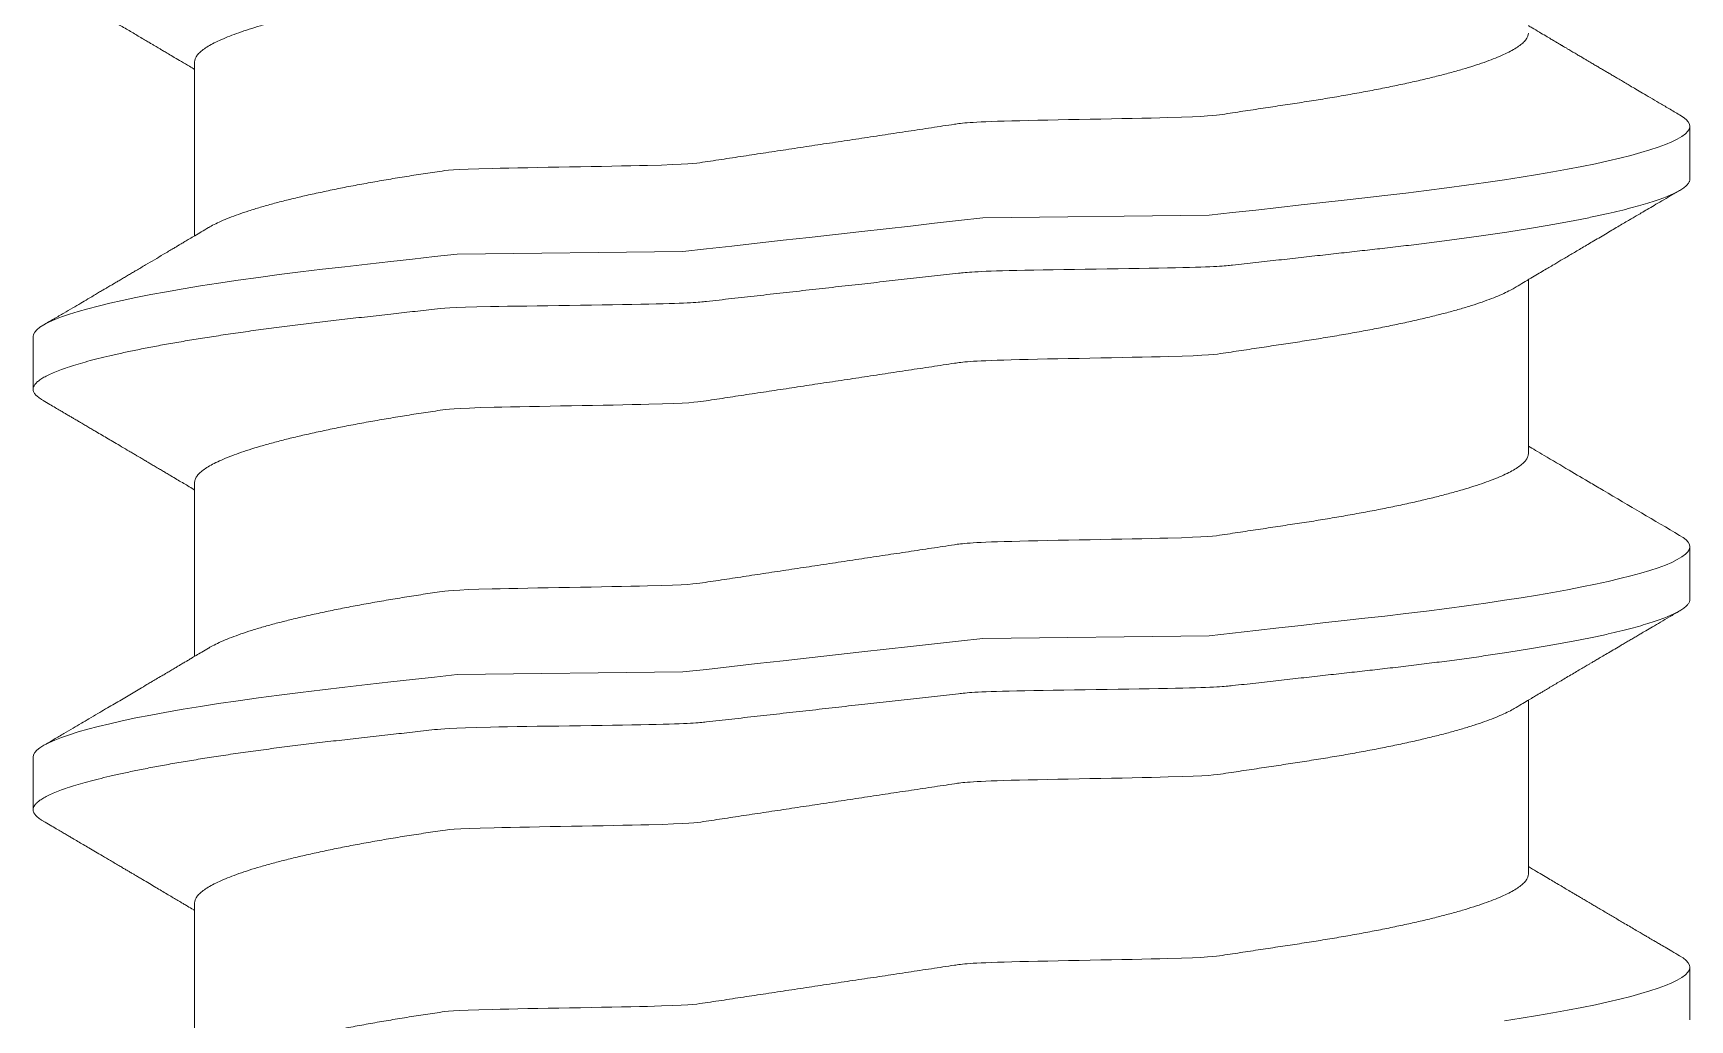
# Model space of a CAD drawing. Header units: inches. Extents: x -333 to 1223, y -450 to 45.
# Drawn here: x -143.0445 to -142.5521, y -315.04 to -314.7467 of the extents above; entities that cross this region are included whole.
import ezdxf
from ezdxf.enums import TextEntityAlignment as Align

# ---------------------------------------------------------------- set-up
doc = ezdxf.new("R2010")
doc.units = ezdxf.units.IN
doc.header["$MEASUREMENT"] = 0
doc.layers.add('NOTES', color=7, linetype='Continuous')
doc.layers.add('PL', color=252, linetype='Continuous')
doc.styles.add('Schedule', font='GOTHIC.TTF', dxfattribs={"width": 0.9})

# ---------------------------------------------------------------- blocks, each defined once
blk = doc.blocks.new('16-18-BLOCK-1')
at = {"lineweight": 0}
for p, q in [((15.39843, -3.59784), (15.39843, -3.64956)), ((15.84285, -3.63263), (15.84285, -3.617)), ((15.79485, -3.71429), (15.79485, -3.66258)), ((15.35043, -3.6795), (15.35043, -3.69513)), ((15.39843, -3.72284), (15.39843, -3.77456)), ((15.84285, -3.75763), (15.84285, -3.742)), ((15.79485, -3.83929), (15.79485, -3.78758)), ((15.35043, -3.8045), (15.35043, -3.82013)), ((15.39843, -3.84784), (15.39843, -3.89955)), ((15.84285, -3.88263), (15.84285, -3.867))]:
    blk.add_line(p, q, dxfattribs=at)
at = {"lineweight": 0, "flags": 128}
for points in [[(15.8398, -3.61359), (15.84082, -3.61423), (15.84172, -3.61495), (15.84235, -3.61566), (15.84273, -3.61634), (15.84285, -3.617), (15.84271, -3.61772), (15.84227, -3.61846), (15.84153, -3.61923), (15.84048, -3.62001), (15.83912, -3.62081), (15.83745, -3.62162), (15.83558, -3.62241), (15.83342, -3.6232), (15.83099, -3.62401), (15.82828, -3.62482), (15.8253, -3.62564), (15.82205, -3.62646), (15.81853, -3.62729), (15.81477, -3.62811), (15.81075, -3.62893), (15.80651, -3.62975), (15.80212, -3.63055), (15.79752, -3.63135), (15.79274, -3.63213), (15.78777, -3.6329), (15.78222, -3.63373), (15.7765, -3.63453), (15.77062, -3.63532), (15.76461, -3.63609), (15.75847, -3.63684), (15.75223, -3.63757), (15.74625, -3.63824), (15.7401, -3.63893), (15.73377, -3.63964), (15.72728, -3.64037), (15.72064, -3.64111), (15.71386, -3.64187), (15.70696, -3.64264), (15.69994, -3.64343), (15.63268, -3.64423), (15.62548, -3.64503), (15.61834, -3.64583), (15.61116, -3.64664), (15.60394, -3.64744), (15.5967, -3.64825), (15.58889, -3.64913), (15.5811, -3.65), (15.57335, -3.65087), (15.56566, -3.65173), (15.55806, -3.65258), (15.55055, -3.65342), (15.54358, -3.6542), (15.47646, -3.65497), (15.46974, -3.65573), (15.46316, -3.65646), (15.45674, -3.65718), (15.44978, -3.65796), (15.44303, -3.65872), (15.43644, -3.65947), (15.42995, -3.66026), (15.4236, -3.66106), (15.41739, -3.66189), (15.41136, -3.66274), (15.40551, -3.6636), (15.40016, -3.66444), (15.39502, -3.66529), (15.3901, -3.66615), (15.38542, -3.66701), (15.381, -3.66788), (15.37685, -3.66876), (15.37319, -3.66958), (15.36979, -3.67041), (15.36665, -3.67123), (15.36379, -3.67204), (15.3612, -3.67285), (15.35889, -3.67365), (15.35686, -3.67444), (15.35511, -3.67522), (15.35365, -3.67598), (15.35246, -3.67673), (15.35157, -3.67745), (15.35093, -3.67816), (15.35056, -3.67884), (15.35043, -3.6795), (15.35043, -3.6795)], [(15.8398, -3.73859), (15.84082, -3.73923), (15.84172, -3.73995), (15.84235, -3.74066), (15.84273, -3.74134), (15.84285, -3.742), (15.84271, -3.74272), (15.84227, -3.74346), (15.84153, -3.74423), (15.84048, -3.74501), (15.83912, -3.74581), (15.83745, -3.74662), (15.83558, -3.74741), (15.83342, -3.7482), (15.83099, -3.74901), (15.82828, -3.74982), (15.8253, -3.75064), (15.82205, -3.75146), (15.81853, -3.75229), (15.81477, -3.75311), (15.81075, -3.75393), (15.80651, -3.75475), (15.80212, -3.75555), (15.79752, -3.75635), (15.79274, -3.75713), (15.78777, -3.7579), (15.78222, -3.75873), (15.7765, -3.75953), (15.77062, -3.76032), (15.76461, -3.76109), (15.75847, -3.76184), (15.75223, -3.76257), (15.74625, -3.76324), (15.7401, -3.76393), (15.73377, -3.76464), (15.72728, -3.76537), (15.72064, -3.76611), (15.71386, -3.76687), (15.70696, -3.76764), (15.69994, -3.76843), (15.63268, -3.76923), (15.62548, -3.77003), (15.61834, -3.77083), (15.61116, -3.77164), (15.60394, -3.77244), (15.5967, -3.77325), (15.58889, -3.77413), (15.5811, -3.775), (15.57335, -3.77587), (15.56566, -3.77673), (15.55806, -3.77758), (15.55055, -3.77842), (15.54358, -3.7792), (15.47646, -3.77997), (15.46974, -3.78073), (15.46316, -3.78146), (15.45674, -3.78218), (15.44978, -3.78296), (15.44303, -3.78372), (15.43644, -3.78447), (15.42995, -3.78526), (15.4236, -3.78606), (15.41739, -3.78689), (15.41136, -3.78774), (15.40551, -3.7886), (15.40016, -3.78944), (15.39502, -3.79029), (15.3901, -3.79115), (15.38542, -3.79201), (15.381, -3.79288), (15.37685, -3.79376), (15.37319, -3.79458), (15.36979, -3.79541), (15.36665, -3.79623), (15.36379, -3.79704), (15.3612, -3.79785), (15.35889, -3.79865), (15.35686, -3.79944), (15.35511, -3.80022), (15.35365, -3.80098), (15.35246, -3.80173), (15.35157, -3.80245), (15.35093, -3.80316), (15.35056, -3.80384), (15.35043, -3.8045), (15.35043, -3.8045)], [(15.8398, -3.86359), (15.84082, -3.86423), (15.84172, -3.86495), (15.84235, -3.86566), (15.84273, -3.86634), (15.84285, -3.867), (15.84271, -3.86772), (15.84227, -3.86846), (15.84153, -3.86923), (15.84048, -3.87001), (15.83912, -3.87081), (15.83745, -3.87162), (15.83558, -3.87241), (15.83342, -3.8732), (15.83099, -3.87401), (15.82828, -3.87482), (15.8253, -3.87564), (15.82205, -3.87646), (15.81853, -3.87729), (15.81477, -3.87811), (15.81075, -3.87893), (15.80651, -3.87975), (15.80212, -3.88055), (15.79752, -3.88135), (15.79274, -3.88213), (15.78777, -3.8829)]]:
    blk.add_lwpolyline(points, dxfattribs=at)
at = {"lineweight": 0}
for points, knots in [([(15.79067, -3.54006), (15.79016, -3.54035), (15.78907, -3.54097), (15.78702, -3.54194), (15.78461, -3.54295), (15.78186, -3.54398), (15.77877, -3.54503), (15.77534, -3.54608), (15.77162, -3.54713), (15.7676, -3.54817), (15.76332, -3.54921), (15.75879, -3.55024), (15.75404, -3.55124), (15.74908, -3.55223), (15.74394, -3.55319), (15.73865, -3.55412), (15.73321, -3.55503), (15.72769, -3.5559), (15.72205, -3.55675), (15.71628, -3.55762), (15.71032, -3.55852), (15.70414, -3.55945), (15.69775, -3.56042), (15.63102, -3.56141), (15.62431, -3.56242), (15.6175, -3.56345), (15.61061, -3.56449), (15.60367, -3.56554), (15.59671, -3.56659), (15.58975, -3.56764), (15.58282, -3.56869), (15.57595, -3.56973), (15.56915, -3.57075), (15.5625, -3.57176), (15.55601, -3.57274), (15.5497, -3.57369), (15.54355, -3.57462), (15.47727, -3.57552), (15.47141, -3.57641), (15.46569, -3.57727), (15.46012, -3.57815), (15.45467, -3.57905), (15.44936, -3.57999), (15.44421, -3.58095), (15.43925, -3.58194), (15.4345, -3.58295), (15.42998, -3.58397), (15.42571, -3.585), (15.4217, -3.58605), (15.418, -3.58709), (15.41462, -3.58813), (15.41156, -3.58916), (15.40881, -3.59018), (15.40636, -3.5912), (15.40422, -3.59221), (15.40241, -3.59321), (15.40094, -3.59419), (15.39981, -3.59515), (15.39901, -3.59608), (15.39852, -3.59698), (15.39846, -3.59755), (15.39843, -3.59784)], [0, 0, 0, 0, 0.015229, 0.032152, 0.049155, 0.066218, 0.083667, 0.101133, 0.118592, 0.13602, 0.153395, 0.170695, 0.187897, 0.204943, 0.22185, 0.238601, 0.255176, 0.271559, 0.287543, 0.3037, 0.320038, 0.336539, 0.353527, 0.370648, 0.387882, 0.405207, 0.422601, 0.440041, 0.457504, 0.474929, 0.492331, 0.509687, 0.526975, 0.544172, 0.560954, 0.577608, 0.594117, 0.610463, 0.626958, 0.64327, 0.659688, 0.676298, 0.693084, 0.710028, 0.727111, 0.744275, 0.761537, 0.778874, 0.796264, 0.813684, 0.830801, 0.847903, 0.864968, 0.881975, 0.899247, 0.916415, 0.933458, 0.950356, 0.967091, 0.983644, 1, 1, 1, 1]), ([(15.35346, -3.57354), (15.35439, -3.57408), (15.35614, -3.57511), (15.35862, -3.57657), (15.3608, -3.57785), (15.36268, -3.57895), (15.36426, -3.57988), (15.36556, -3.58065), (15.36663, -3.58128), (15.36759, -3.58185), (15.36849, -3.58238), (15.36945, -3.58294), (15.37054, -3.58358), (15.37183, -3.58434), (15.37332, -3.58522), (15.37491, -3.58616), (15.37653, -3.58711), (15.37814, -3.58806), (15.37973, -3.589), (15.3813, -3.58993), (15.3828, -3.59082), (15.38415, -3.59161), (15.38527, -3.59228), (15.38605, -3.59274), (15.38659, -3.59305), (15.38703, -3.59332), (15.38763, -3.59367), (15.38843, -3.59415), (15.38946, -3.59475), (15.3908, -3.59555), (15.3925, -3.59656), (15.39459, -3.5978), (15.3966, -3.59899), (15.39792, -3.59977), (15.39843, -3.60008)], [0, 0, 0, 0, 0.061668, 0.11669, 0.165074, 0.206828, 0.241956, 0.270464, 0.293445, 0.313857, 0.334243, 0.353688, 0.377694, 0.406522, 0.440167, 0.476579, 0.512658, 0.548374, 0.583726, 0.618715, 0.653292, 0.684054, 0.708909, 0.727863, 0.736194, 0.744636, 0.757758, 0.775714, 0.798501, 0.826116, 0.865619, 0.912057, 0.965419, 1, 1, 1, 1]), ([(15.40261, -3.64708), (15.40313, -3.64678), (15.40421, -3.64616), (15.40626, -3.64519), (15.40867, -3.64418), (15.41143, -3.64315), (15.41452, -3.64211), (15.41794, -3.64106), (15.42167, -3.64), (15.42568, -3.63896), (15.42996, -3.63792), (15.43449, -3.6369), (15.43925, -3.63589), (15.4442, -3.63491), (15.44934, -3.63394), (15.45464, -3.63301), (15.46007, -3.6321), (15.4656, -3.63123), (15.47123, -3.63039), (15.477, -3.62951), (15.54323, -3.62861), (15.54942, -3.62768), (15.55581, -3.62672), (15.56239, -3.62572), (15.5691, -3.62471), (15.57591, -3.62368), (15.58279, -3.62264), (15.58974, -3.62159), (15.5967, -3.62054), (15.60366, -3.61949), (15.61058, -3.61845), (15.61746, -3.61741), (15.62425, -3.61638), (15.63091, -3.61538), (15.69755, -3.6144), (15.70386, -3.61345), (15.71001, -3.61252), (15.71602, -3.61161), (15.72187, -3.61072), (15.72759, -3.60987), (15.73316, -3.60899), (15.73861, -3.60808), (15.74392, -3.60714), (15.74907, -3.60618), (15.75403, -3.60519), (15.75878, -3.60419), (15.7633, -3.60317), (15.76758, -3.60213), (15.77158, -3.60109), (15.77528, -3.60004), (15.77866, -3.59901), (15.78173, -3.59798), (15.78448, -3.59696), (15.78693, -3.59594), (15.78906, -3.59492), (15.79087, -3.59392), (15.79234, -3.59294), (15.79348, -3.59199), (15.79427, -3.59106), (15.79476, -3.59016), (15.79482, -3.58958), (15.79485, -3.58929)], [0, 0, 0, 0, 0.01522, 0.032143, 0.049147, 0.066209, 0.083659, 0.101125, 0.118584, 0.136012, 0.153388, 0.170687, 0.187889, 0.204936, 0.221843, 0.238594, 0.255169, 0.271553, 0.287537, 0.303694, 0.320032, 0.336533, 0.353521, 0.370643, 0.387877, 0.405202, 0.422595, 0.440036, 0.457499, 0.474924, 0.492327, 0.509683, 0.526971, 0.544168, 0.56095, 0.577604, 0.594113, 0.61046, 0.626955, 0.643267, 0.659685, 0.676295, 0.693081, 0.710025, 0.727109, 0.744273, 0.761535, 0.778872, 0.796262, 0.813683, 0.830799, 0.847901, 0.864967, 0.881974, 0.899246, 0.916414, 0.933458, 0.950356, 0.967091, 0.983644, 1, 1, 1, 1]), ([(15.83982, -3.61359), (15.83874, -3.61296), (15.83668, -3.61175), (15.83376, -3.61003), (15.83115, -3.6085), (15.82887, -3.60715), (15.8269, -3.606), (15.82525, -3.60503), (15.82402, -3.6043), (15.82315, -3.60379), (15.82249, -3.6034), (15.82178, -3.60298), (15.82092, -3.60248), (15.81994, -3.6019), (15.81889, -3.60128), (15.81787, -3.60068), (15.81682, -3.60006), (15.81575, -3.59943), (15.81462, -3.59876), (15.81344, -3.59807), (15.8123, -3.59739), (15.81119, -3.59673), (15.81014, -3.59611), (15.80899, -3.59544), (15.80781, -3.59474), (15.80676, -3.59411), (15.80592, -3.59362), (15.80535, -3.59328), (15.80492, -3.59303), (15.80453, -3.5928), (15.80406, -3.59252), (15.8034, -3.59213), (15.80255, -3.59163), (15.8014, -3.59094), (15.7999, -3.59005), (15.79802, -3.58894), (15.7963, -3.58792), (15.79521, -3.58727), (15.79485, -3.58706)], [0, 0, 0, 0, 0.072043, 0.137006, 0.194896, 0.245722, 0.28949, 0.326157, 0.355538, 0.371501, 0.384371, 0.399462, 0.418549, 0.441567, 0.465313, 0.487988, 0.509594, 0.535547, 0.55977, 0.584574, 0.614377, 0.635723, 0.659084, 0.684459, 0.711846, 0.738153, 0.75478, 0.767553, 0.776473, 0.783152, 0.793535, 0.808176, 0.827073, 0.850224, 0.885356, 0.927196, 0.975735, 1, 1, 1, 1]), ([(15.84285, -3.63263), (15.84282, -3.63287), (15.84277, -3.63335), (15.84231, -3.63409), (15.84158, -3.63485), (15.84053, -3.63563), (15.83917, -3.63643), (15.83752, -3.63723), (15.83562, -3.63803), (15.83347, -3.63883), (15.83103, -3.63963), (15.82833, -3.64044), (15.82534, -3.64126), (15.82209, -3.64209), (15.81858, -3.64291), (15.81481, -3.64374), (15.8108, -3.64456), (15.80657, -3.64537), (15.80216, -3.64618), (15.79756, -3.64697), (15.79278, -3.64776), (15.78768, -3.64855), (15.78227, -3.64935), (15.77655, -3.65016), (15.77067, -3.65095), (15.76465, -3.65172), (15.75852, -3.65247), (15.75239, -3.65318), (15.74625, -3.65387), (15.7401, -3.65456), (15.73377, -3.65526), (15.72728, -3.65599), (15.72064, -3.65673), (15.71386, -3.65749), (15.70696, -3.65827), (15.69994, -3.65905), (15.63268, -3.65985), (15.62552, -3.66065), (15.61834, -3.66146), (15.61116, -3.66226), (15.60394, -3.66307), (15.59651, -3.6639), (15.58889, -3.66475), (15.5811, -3.66563), (15.57335, -3.66649), (15.56566, -3.66736), (15.55806, -3.66821), (15.55069, -3.66903), (15.54358, -3.66983), (15.47646, -3.6706), (15.46974, -3.67135), (15.46316, -3.67209), (15.4565, -3.67283), (15.44978, -3.67359), (15.443, -3.67434), (15.43639, -3.6751), (15.4299, -3.67588), (15.42354, -3.67669), (15.41734, -3.67752), (15.4113, -3.67836), (15.40556, -3.67921), (15.40011, -3.68007), (15.39497, -3.68091), (15.39005, -3.68177), (15.38537, -3.68264), (15.38095, -3.68351), (15.37688, -3.68437), (15.37315, -3.68521), (15.36975, -3.68603), (15.36661, -3.68685), (15.36375, -3.68767), (15.36116, -3.68848), (15.35885, -3.68928), (15.35682, -3.69007), (15.35507, -3.69085), (15.35361, -3.69161), (15.35243, -3.69235), (15.35153, -3.69308), (15.35089, -3.69378), (15.35052, -3.69447), (15.35039, -3.69515), (15.35053, -3.69585), (15.35097, -3.69659), (15.35172, -3.69735), (15.35256, -3.698), (15.35326, -3.69841), (15.3535, -3.69854)], [0, 0, 0, 0, 0.011849, 0.023817, 0.035896, 0.048078, 0.060352, 0.072711, 0.084432, 0.09621, 0.108036, 0.119902, 0.131798, 0.143714, 0.155642, 0.167571, 0.179493, 0.191396, 0.203061, 0.214691, 0.226278, 0.237812, 0.2502, 0.262508, 0.274726, 0.286844, 0.298855, 0.31075, 0.321893, 0.333126, 0.344462, 0.355892, 0.367411, 0.37901, 0.390681, 0.402416, 0.414206, 0.426043, 0.437704, 0.449393, 0.461099, 0.472815, 0.485466, 0.498106, 0.510723, 0.523306, 0.535844, 0.548326, 0.560034, 0.571675, 0.58324, 0.594721, 0.606111, 0.618707, 0.631171, 0.643652, 0.656263, 0.668995, 0.681838, 0.694782, 0.707816, 0.720274, 0.732792, 0.745359, 0.757965, 0.770597, 0.783246, 0.795175, 0.807099, 0.819008, 0.830892, 0.842742, 0.854548, 0.866302, 0.877995, 0.889619, 0.901165, 0.912421, 0.923588, 0.934659, 0.945628, 0.957477, 0.969445, 0.981524, 0.993706, 1, 1, 1, 1]), ([(15.79068, -3.66506), (15.79141, -3.66463), (15.79286, -3.66376), (15.795, -3.66249), (15.79703, -3.66128), (15.7989, -3.66018), (15.80054, -3.6592), (15.80199, -3.65834), (15.8033, -3.65756), (15.80463, -3.65678), (15.80601, -3.65596), (15.80746, -3.65511), (15.80892, -3.65424), (15.81048, -3.65332), (15.81213, -3.65234), (15.81391, -3.65129), (15.81579, -3.65018), (15.81772, -3.64904), (15.81961, -3.64793), (15.82138, -3.64688), (15.82303, -3.64591), (15.82444, -3.64508), (15.82571, -3.64433), (15.82699, -3.64358), (15.8285, -3.64269), (15.83028, -3.64165), (15.8323, -3.64046), (15.83458, -3.63912), (15.83712, -3.63763), (15.83889, -3.63659), (15.83982, -3.63604)], [0, 0, 0, 0, 0.044349, 0.088533, 0.130929, 0.168914, 0.202447, 0.231522, 0.257553, 0.282586, 0.31266, 0.34156, 0.371064, 0.401966, 0.436736, 0.471951, 0.510605, 0.551362, 0.58994, 0.626015, 0.659582, 0.690641, 0.711685, 0.737381, 0.768235, 0.804249, 0.845429, 0.891777, 0.943299, 1, 1, 1, 1]), ([(15.4026, -3.64708), (15.40188, -3.64751), (15.40052, -3.64832), (15.39861, -3.64945), (15.39698, -3.65042), (15.39563, -3.65122), (15.39455, -3.65186), (15.39374, -3.65234), (15.39294, -3.65282), (15.39196, -3.6534), (15.39065, -3.65418), (15.38879, -3.65527), (15.38651, -3.65663), (15.38381, -3.65822), (15.38163, -3.65951), (15.37995, -3.6605), (15.37879, -3.66119), (15.37761, -3.66189), (15.37647, -3.66255), (15.37554, -3.66311), (15.37484, -3.66352), (15.37438, -3.66379), (15.37403, -3.664), (15.37367, -3.66421), (15.37321, -3.66448), (15.37257, -3.66486), (15.37175, -3.66534), (15.37074, -3.66593), (15.36955, -3.66663), (15.36818, -3.66744), (15.3665, -3.66843), (15.36449, -3.66962), (15.36211, -3.67101), (15.35946, -3.67257), (15.35655, -3.67428), (15.35452, -3.67547), (15.35346, -3.67609)], [0, 0, 0, 0, 0.044391, 0.083191, 0.116392, 0.143986, 0.165968, 0.182332, 0.193475, 0.215157, 0.242298, 0.27347, 0.328451, 0.382002, 0.438323, 0.461171, 0.484762, 0.509097, 0.533522, 0.553809, 0.566312, 0.575789, 0.58224, 0.587852, 0.597459, 0.610398, 0.627078, 0.647498, 0.671662, 0.699569, 0.731224, 0.774158, 0.822497, 0.876246, 0.935411, 1, 1, 1, 1]), ([(15.79067, -3.66506), (15.79016, -3.66535), (15.78907, -3.66597), (15.78702, -3.66694), (15.78461, -3.66795), (15.78186, -3.66898), (15.77877, -3.67003), (15.77534, -3.67108), (15.77162, -3.67213), (15.7676, -3.67317), (15.76332, -3.67421), (15.75879, -3.67524), (15.75404, -3.67624), (15.74908, -3.67723), (15.74394, -3.67819), (15.73865, -3.67912), (15.73321, -3.68003), (15.72769, -3.6809), (15.72205, -3.68175), (15.71628, -3.68262), (15.71032, -3.68352), (15.70414, -3.68445), (15.69775, -3.68542), (15.63102, -3.68641), (15.62431, -3.68742), (15.6175, -3.68845), (15.61061, -3.68949), (15.60367, -3.69054), (15.59671, -3.69159), (15.58975, -3.69264), (15.58282, -3.69369), (15.57595, -3.69473), (15.56915, -3.69575), (15.5625, -3.69676), (15.55601, -3.69774), (15.5497, -3.69869), (15.54355, -3.69962), (15.47727, -3.70052), (15.47141, -3.70141), (15.46569, -3.70227), (15.46012, -3.70315), (15.45467, -3.70405), (15.44936, -3.70499), (15.44421, -3.70595), (15.43925, -3.70694), (15.4345, -3.70795), (15.42998, -3.70897), (15.42571, -3.71), (15.4217, -3.71105), (15.418, -3.71209), (15.41462, -3.71313), (15.41156, -3.71416), (15.40881, -3.71518), (15.40636, -3.7162), (15.40422, -3.71721), (15.40241, -3.71821), (15.40094, -3.71919), (15.39981, -3.72015), (15.39901, -3.72108), (15.39852, -3.72198), (15.39846, -3.72255), (15.39843, -3.72284)], [0, 0, 0, 0, 0.01521, 0.032134, 0.049137, 0.0662, 0.08365, 0.101116, 0.118575, 0.136004, 0.153379, 0.170679, 0.187882, 0.204928, 0.221836, 0.238587, 0.255162, 0.271546, 0.28753, 0.303688, 0.320025, 0.336526, 0.353515, 0.370637, 0.387871, 0.405196, 0.42259, 0.44003, 0.457494, 0.474919, 0.492322, 0.509678, 0.526966, 0.544164, 0.560945, 0.5776, 0.594109, 0.610456, 0.626951, 0.643264, 0.659681, 0.676292, 0.693078, 0.710023, 0.727106, 0.744271, 0.761532, 0.77887, 0.79626, 0.813681, 0.830798, 0.8479, 0.864965, 0.881973, 0.899245, 0.916413, 0.933457, 0.950355, 0.96709, 0.983644, 1, 1, 1, 1]), ([(15.35346, -3.69854), (15.35411, -3.69892), (15.35531, -3.69962), (15.35697, -3.7006), (15.35837, -3.70142), (15.3595, -3.70209), (15.36037, -3.7026), (15.361, -3.70297), (15.36149, -3.70325), (15.36195, -3.70353), (15.3625, -3.70385), (15.36327, -3.7043), (15.36428, -3.7049), (15.36549, -3.70561), (15.36672, -3.70633), (15.36791, -3.70703), (15.36931, -3.70786), (15.37091, -3.7088), (15.37277, -3.70989), (15.37469, -3.71103), (15.37679, -3.71226), (15.37862, -3.71335), (15.38009, -3.71421), (15.38105, -3.71478), (15.38184, -3.71525), (15.38248, -3.71562), (15.38307, -3.71597), (15.38375, -3.71637), (15.38459, -3.71687), (15.38561, -3.71748), (15.38675, -3.71815), (15.38795, -3.71886), (15.38914, -3.71956), (15.39027, -3.72023), (15.3916, -3.72103), (15.39311, -3.72191), (15.39477, -3.72291), (15.39645, -3.7239), (15.39767, -3.72462), (15.39836, -3.72503), (15.39843, -3.72508)], [0, 0, 0, 0, 0.042899, 0.079884, 0.110961, 0.136132, 0.155401, 0.168768, 0.177959, 0.187808, 0.199971, 0.214448, 0.23914, 0.267409, 0.294923, 0.321264, 0.346432, 0.388459, 0.427837, 0.470374, 0.516926, 0.567486, 0.592888, 0.614412, 0.632016, 0.645703, 0.656645, 0.671396, 0.690973, 0.713156, 0.739389, 0.766962, 0.793352, 0.818562, 0.842591, 0.882566, 0.918785, 0.954115, 0.994801, 1, 1, 1, 1]), ([(15.83982, -3.73859), (15.83227, -3.73415), (15.82346, -3.72898), (15.81251, -3.72251), (15.80662, -3.71903), (15.80114, -3.71579), (15.79711, -3.7134), (15.79556, -3.71248), (15.79485, -3.71205)], [0, 0, 0, 0, 0.50346, 0.587015, 0.730449, 0.896434, 0.952599, 1, 1, 1, 1]), ([(15.40261, -3.77208), (15.40313, -3.77178), (15.40421, -3.77116), (15.40626, -3.77019), (15.40867, -3.76918), (15.41143, -3.76815), (15.41452, -3.76711), (15.41794, -3.76606), (15.42167, -3.765), (15.42568, -3.76396), (15.42996, -3.76292), (15.43449, -3.7619), (15.43925, -3.76089), (15.4442, -3.75991), (15.44934, -3.75894), (15.45464, -3.75801), (15.46007, -3.7571), (15.4656, -3.75623), (15.47123, -3.75539), (15.477, -3.75451), (15.54323, -3.75361), (15.54942, -3.75268), (15.55581, -3.75172), (15.56239, -3.75072), (15.5691, -3.74971), (15.57591, -3.74868), (15.58279, -3.74764), (15.58974, -3.74659), (15.5967, -3.74554), (15.60366, -3.74449), (15.61058, -3.74345), (15.61746, -3.74241), (15.62425, -3.74138), (15.63091, -3.74038), (15.69755, -3.7394), (15.70386, -3.73845), (15.71001, -3.73752), (15.71602, -3.73661), (15.72187, -3.73572), (15.72759, -3.73487), (15.73316, -3.73399), (15.73861, -3.73308), (15.74392, -3.73214), (15.74907, -3.73118), (15.75403, -3.73019), (15.75878, -3.72919), (15.7633, -3.72817), (15.76758, -3.72713), (15.77158, -3.72609), (15.77528, -3.72504), (15.77866, -3.72401), (15.78173, -3.72298), (15.78448, -3.72196), (15.78693, -3.72094), (15.78906, -3.71992), (15.79087, -3.71892), (15.79234, -3.71794), (15.79348, -3.71699), (15.79427, -3.71606), (15.79476, -3.71516), (15.79482, -3.71458), (15.79485, -3.71429)], [0, 0, 0, 0, 0.015219, 0.032143, 0.049146, 0.066209, 0.083659, 0.101124, 0.118583, 0.136012, 0.153387, 0.170687, 0.187889, 0.204935, 0.221843, 0.238594, 0.255169, 0.271552, 0.287536, 0.303694, 0.320031, 0.336532, 0.353521, 0.370642, 0.387876, 0.405201, 0.422595, 0.440035, 0.457499, 0.474924, 0.492326, 0.509683, 0.52697, 0.544168, 0.560949, 0.577604, 0.594113, 0.610459, 0.626955, 0.643267, 0.659685, 0.676295, 0.693081, 0.710025, 0.727109, 0.744273, 0.761535, 0.778872, 0.796262, 0.813683, 0.830799, 0.847901, 0.864967, 0.881974, 0.899246, 0.916414, 0.933458, 0.950356, 0.967091, 0.983644, 1, 1, 1, 1]), ([(15.84285, -3.75763), (15.84282, -3.75787), (15.84277, -3.75835), (15.84231, -3.75909), (15.84158, -3.75985), (15.84053, -3.76063), (15.83917, -3.76143), (15.83752, -3.76223), (15.83562, -3.76303), (15.83347, -3.76383), (15.83103, -3.76463), (15.82833, -3.76544), (15.82534, -3.76626), (15.82209, -3.76709), (15.81858, -3.76791), (15.81481, -3.76874), (15.8108, -3.76956), (15.80657, -3.77037), (15.80216, -3.77118), (15.79756, -3.77197), (15.79278, -3.77276), (15.78768, -3.77355), (15.78227, -3.77435), (15.77655, -3.77516), (15.77067, -3.77595), (15.76465, -3.77672), (15.75852, -3.77747), (15.75239, -3.77818), (15.74625, -3.77887), (15.7401, -3.77956), (15.73377, -3.78026), (15.72728, -3.78099), (15.72064, -3.78173), (15.71386, -3.78249), (15.70696, -3.78327), (15.69994, -3.78405), (15.63268, -3.78485), (15.62552, -3.78565), (15.61834, -3.78646), (15.61116, -3.78726), (15.60394, -3.78807), (15.59651, -3.7889), (15.58889, -3.78975), (15.5811, -3.79063), (15.57335, -3.79149), (15.56566, -3.79236), (15.55806, -3.79321), (15.55069, -3.79403), (15.54358, -3.79483), (15.47646, -3.7956), (15.46974, -3.79635), (15.46316, -3.79709), (15.4565, -3.79783), (15.44978, -3.79859), (15.443, -3.79934), (15.43639, -3.8001), (15.4299, -3.80088), (15.42354, -3.80169), (15.41734, -3.80252), (15.4113, -3.80336), (15.40556, -3.80421), (15.40011, -3.80507), (15.39497, -3.80591), (15.39005, -3.80677), (15.38537, -3.80764), (15.38095, -3.80851), (15.37688, -3.80937), (15.37315, -3.81021), (15.36975, -3.81103), (15.36661, -3.81185), (15.36375, -3.81267), (15.36116, -3.81348), (15.35885, -3.81428), (15.35682, -3.81507), (15.35507, -3.81585), (15.35361, -3.81661), (15.35243, -3.81735), (15.35153, -3.81808), (15.35089, -3.81878), (15.35052, -3.81947), (15.35039, -3.82015), (15.35053, -3.82085), (15.35097, -3.82159), (15.35172, -3.82235), (15.35256, -3.823), (15.35326, -3.82341), (15.3535, -3.82354)], [0, 0, 0, 0, 0.011849, 0.023817, 0.035896, 0.048078, 0.060352, 0.072711, 0.084432, 0.096209, 0.108036, 0.119902, 0.131797, 0.143714, 0.155641, 0.167571, 0.179492, 0.191396, 0.20306, 0.21469, 0.226277, 0.237811, 0.250199, 0.262507, 0.274724, 0.286843, 0.298854, 0.310749, 0.321892, 0.333125, 0.34446, 0.355891, 0.367409, 0.379008, 0.390679, 0.402414, 0.414204, 0.426041, 0.437702, 0.449391, 0.461097, 0.472813, 0.485464, 0.498104, 0.510721, 0.523304, 0.535842, 0.548323, 0.560032, 0.571672, 0.583237, 0.594718, 0.606108, 0.618704, 0.631168, 0.643649, 0.65626, 0.668992, 0.681835, 0.694779, 0.707813, 0.720271, 0.732789, 0.745356, 0.757961, 0.770594, 0.783242, 0.795172, 0.807096, 0.819004, 0.830888, 0.842738, 0.854544, 0.866298, 0.877991, 0.889615, 0.901161, 0.912417, 0.923584, 0.934655, 0.945624, 0.957473, 0.969441, 0.98152, 0.993701, 1, 1, 1, 1]), ([(15.79068, -3.79006), (15.79139, -3.78964), (15.79269, -3.78886), (15.7945, -3.78778), (15.79601, -3.78689), (15.79722, -3.78617), (15.79823, -3.78557), (15.79932, -3.78492), (15.80057, -3.78418), (15.802, -3.78333), (15.80347, -3.78246), (15.80502, -3.78155), (15.80666, -3.78058), (15.80833, -3.77959), (15.80993, -3.77864), (15.81136, -3.7778), (15.81248, -3.77714), (15.81342, -3.77658), (15.81438, -3.77601), (15.81558, -3.7753), (15.81705, -3.77444), (15.81873, -3.77345), (15.82057, -3.77236), (15.8222, -3.7714), (15.82359, -3.77058), (15.82473, -3.76991), (15.82589, -3.76923), (15.82708, -3.76853), (15.82836, -3.76778), (15.82992, -3.76686), (15.83186, -3.76572), (15.83421, -3.76433), (15.8369, -3.76275), (15.83881, -3.76163), (15.83982, -3.76104)], [0, 0, 0, 0, 0.043089, 0.079956, 0.11059, 0.134984, 0.154133, 0.172647, 0.201621, 0.230448, 0.26015, 0.291366, 0.324853, 0.360218, 0.393334, 0.423104, 0.447034, 0.461787, 0.480916, 0.505407, 0.535262, 0.570371, 0.608091, 0.64731, 0.669929, 0.693018, 0.716578, 0.74061, 0.765628, 0.794981, 0.835922, 0.883735, 0.938425, 1, 1, 1, 1]), ([(15.4026, -3.77208), (15.40193, -3.77248), (15.40068, -3.77322), (15.39896, -3.77424), (15.39753, -3.77509), (15.3964, -3.77576), (15.39557, -3.77625), (15.39491, -3.77665), (15.39424, -3.77704), (15.39338, -3.77756), (15.39228, -3.77821), (15.39107, -3.77893), (15.38985, -3.77965), (15.3885, -3.78045), (15.38708, -3.78129), (15.38562, -3.78215), (15.38399, -3.78312), (15.38218, -3.78418), (15.38014, -3.78539), (15.37815, -3.78657), (15.37613, -3.78775), (15.37408, -3.78897), (15.37191, -3.79024), (15.36956, -3.79163), (15.36715, -3.79305), (15.3647, -3.79449), (15.36222, -3.79595), (15.35951, -3.79754), (15.35657, -3.79927), (15.35453, -3.80047), (15.35346, -3.80109)], [0, 0, 0, 0, 0.041179, 0.076306, 0.105372, 0.128369, 0.145293, 0.156138, 0.168684, 0.186339, 0.209118, 0.235436, 0.260485, 0.283935, 0.317554, 0.347218, 0.373424, 0.41711, 0.457455, 0.498228, 0.538567, 0.580401, 0.623704, 0.670743, 0.724047, 0.77033, 0.820519, 0.87536, 0.935186, 1, 1, 1, 1]), ([(15.79067, -3.79006), (15.79016, -3.79035), (15.78907, -3.79097), (15.78702, -3.79194), (15.78461, -3.79295), (15.78186, -3.79398), (15.77877, -3.79503), (15.77534, -3.79608), (15.77162, -3.79713), (15.7676, -3.79817), (15.76332, -3.79921), (15.75879, -3.80024), (15.75404, -3.80124), (15.74908, -3.80223), (15.74394, -3.80319), (15.73865, -3.80412), (15.73321, -3.80503), (15.72769, -3.8059), (15.72205, -3.80675), (15.71628, -3.80762), (15.71032, -3.80852), (15.70414, -3.80945), (15.69775, -3.81042), (15.63102, -3.81141), (15.62431, -3.81242), (15.6175, -3.81345), (15.61061, -3.81449), (15.60367, -3.81554), (15.59671, -3.81659), (15.58975, -3.81764), (15.58282, -3.81869), (15.57595, -3.81973), (15.56915, -3.82075), (15.5625, -3.82176), (15.55601, -3.82274), (15.5497, -3.82369), (15.54355, -3.82462), (15.47727, -3.82552), (15.47141, -3.82641), (15.46569, -3.82727), (15.46012, -3.82815), (15.45467, -3.82905), (15.44936, -3.82999), (15.44421, -3.83095), (15.43925, -3.83194), (15.4345, -3.83295), (15.42998, -3.83397), (15.42571, -3.835), (15.4217, -3.83605), (15.418, -3.83709), (15.41462, -3.83813), (15.41156, -3.83916), (15.40881, -3.84018), (15.40636, -3.8412), (15.40422, -3.84221), (15.40241, -3.84321), (15.40094, -3.84419), (15.39981, -3.84515), (15.39901, -3.84608), (15.39852, -3.84698), (15.39846, -3.84755), (15.39843, -3.84784)], [0, 0, 0, 0, 0.015214, 0.032138, 0.049141, 0.066204, 0.083654, 0.10112, 0.118579, 0.136007, 0.153383, 0.170683, 0.187885, 0.204931, 0.221839, 0.23859, 0.255165, 0.271549, 0.287533, 0.30369, 0.320028, 0.336529, 0.353518, 0.370639, 0.387873, 0.405198, 0.422592, 0.440032, 0.457496, 0.474921, 0.492324, 0.50968, 0.526968, 0.544165, 0.560947, 0.577602, 0.594111, 0.610457, 0.626953, 0.643265, 0.659683, 0.676293, 0.693079, 0.710024, 0.727107, 0.744272, 0.761533, 0.778871, 0.796261, 0.813682, 0.830799, 0.847901, 0.864966, 0.881973, 0.899245, 0.916414, 0.933457, 0.950356, 0.96709, 0.983644, 1, 1, 1, 1]), ([(15.35346, -3.82354), (15.35415, -3.82394), (15.35542, -3.82469), (15.35719, -3.82573), (15.35867, -3.8266), (15.35993, -3.82734), (15.36104, -3.82799), (15.36231, -3.82874), (15.36374, -3.82958), (15.36538, -3.83054), (15.36711, -3.83156), (15.36901, -3.83268), (15.37113, -3.83393), (15.37311, -3.83509), (15.37482, -3.8361), (15.37613, -3.83687), (15.37725, -3.83754), (15.37817, -3.83808), (15.37887, -3.83849), (15.37944, -3.83883), (15.38004, -3.83918), (15.3808, -3.83963), (15.3818, -3.84022), (15.38324, -3.84107), (15.38496, -3.84209), (15.38683, -3.8432), (15.38857, -3.84423), (15.39018, -3.84518), (15.39171, -3.84609), (15.39285, -3.84676), (15.39372, -3.84728), (15.39442, -3.84769), (15.3953, -3.84822), (15.39654, -3.84895), (15.3976, -3.84959), (15.39831, -3.85), (15.39843, -3.85008)], [0, 0, 0, 0, 0.045565, 0.084795, 0.117695, 0.144355, 0.168544, 0.192277, 0.22865, 0.263919, 0.301485, 0.343832, 0.390954, 0.442845, 0.475439, 0.505115, 0.530174, 0.550617, 0.565959, 0.577017, 0.588781, 0.605786, 0.628029, 0.655508, 0.701505, 0.743118, 0.780327, 0.817367, 0.85102, 0.882198, 0.893776, 0.909078, 0.928765, 0.952834, 0.991736, 1, 1, 1, 1]), ([(15.40261, -3.89708), (15.40313, -3.89678), (15.40421, -3.89616), (15.40626, -3.89519), (15.40867, -3.89418), (15.41143, -3.89315), (15.41452, -3.89211), (15.41794, -3.89106), (15.42167, -3.89), (15.42568, -3.88896), (15.42996, -3.88792), (15.43449, -3.8869), (15.43925, -3.88589), (15.4442, -3.88491), (15.44934, -3.88394), (15.45464, -3.88301), (15.46007, -3.8821), (15.4656, -3.88123), (15.47123, -3.88039), (15.477, -3.87951), (15.54323, -3.87861), (15.54942, -3.87768), (15.55581, -3.87672), (15.56239, -3.87572), (15.5691, -3.87471), (15.57591, -3.87368), (15.58279, -3.87264), (15.58974, -3.87159), (15.5967, -3.87054), (15.60366, -3.86949), (15.61058, -3.86845), (15.61746, -3.86741), (15.62425, -3.86638), (15.63091, -3.86538), (15.69755, -3.8644), (15.70386, -3.86345), (15.71001, -3.86252), (15.71602, -3.86161), (15.72187, -3.86072), (15.72759, -3.85987), (15.73316, -3.85899), (15.73861, -3.85808), (15.74392, -3.85714), (15.74907, -3.85618), (15.75403, -3.85519), (15.75878, -3.85419), (15.7633, -3.85317), (15.76758, -3.85213), (15.77158, -3.85109), (15.77528, -3.85004), (15.77866, -3.84901), (15.78173, -3.84798), (15.78448, -3.84696), (15.78693, -3.84594), (15.78906, -3.84492), (15.79087, -3.84392), (15.79234, -3.84294), (15.79348, -3.84199), (15.79427, -3.84106), (15.79476, -3.84016), (15.79482, -3.83958), (15.79485, -3.83929)], [0, 0, 0, 0, 0.015229, 0.032152, 0.049156, 0.066218, 0.083668, 0.101133, 0.118592, 0.136021, 0.153396, 0.170695, 0.187897, 0.204943, 0.221851, 0.238601, 0.255176, 0.27156, 0.287543, 0.303701, 0.320038, 0.336539, 0.353527, 0.370649, 0.387882, 0.405207, 0.422601, 0.440041, 0.457504, 0.474929, 0.492331, 0.509688, 0.526975, 0.544172, 0.560954, 0.577608, 0.594117, 0.610463, 0.626958, 0.643271, 0.659688, 0.676298, 0.693084, 0.710028, 0.727111, 0.744276, 0.761537, 0.778874, 0.796264, 0.813684, 0.830801, 0.847903, 0.864968, 0.881975, 0.899247, 0.916415, 0.933458, 0.950356, 0.967091, 0.983644, 1, 1, 1, 1]), ([(15.83982, -3.86359), (15.83904, -3.86314), (15.8376, -3.86229), (15.8356, -3.86111), (15.83397, -3.86015), (15.83269, -3.8594), (15.83174, -3.85884), (15.83102, -3.85842), (15.8303, -3.858), (15.82944, -3.8575), (15.82828, -3.85681), (15.82688, -3.85598), (15.82527, -3.85504), (15.82369, -3.85411), (15.82221, -3.85324), (15.82084, -3.85243), (15.81944, -3.85161), (15.81802, -3.85077), (15.8166, -3.84993), (15.81527, -3.84914), (15.81415, -3.84848), (15.81327, -3.84797), (15.81261, -3.84758), (15.812, -3.84722), (15.81133, -3.84682), (15.81051, -3.84633), (15.80956, -3.84577), (15.80833, -3.84505), (15.80694, -3.84422), (15.80534, -3.84328), (15.80376, -3.84234), (15.80209, -3.84135), (15.8003, -3.84029), (15.79828, -3.83909), (15.79644, -3.838), (15.79527, -3.8373), (15.79485, -3.83706)], [0, 0, 0, 0, 0.051863, 0.096252, 0.133175, 0.160605, 0.181696, 0.196448, 0.208365, 0.229516, 0.253638, 0.286227, 0.322814, 0.361049, 0.390977, 0.421482, 0.452564, 0.484222, 0.516457, 0.547204, 0.573255, 0.590978, 0.605563, 0.61735, 0.631635, 0.650236, 0.672678, 0.69481, 0.732069, 0.765548, 0.801612, 0.837608, 0.877179, 0.921405, 0.972087, 1, 1, 1, 1])]:
    blk.add_open_spline(points, degree=3, knots=knots, dxfattribs=at)
at = {"layer": 'NOTES', "style": 'Schedule', "width": 0.8}
blk.add_attdef('X', text='', height=2, dxfattribs=at).set_placement((63.26994, -4.00727), align=Align.MIDDLE_CENTER)
at = {"layer": 'NOTES', "style": 'Schedule', "width": 0.9}
blk.add_attdef('DESC.', text='', height=2, dxfattribs=at).set_placement((25.7621, -5.74861), align=Align.MIDDLE_LEFT)

msp = doc.modelspace()

# ---------------------------------------------------------------- block references
at = {"layer": 'PL'}
msp.add_blockref('16-18-BLOCK-1', (-158.39494, -311.15737), dxfattribs=at)

doc.saveas('drawing.dxf')
